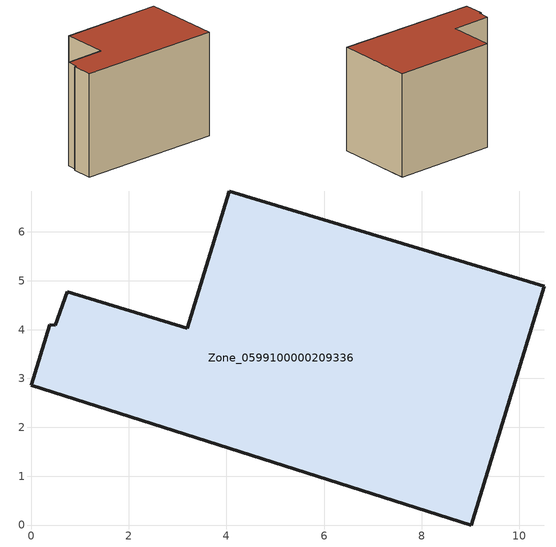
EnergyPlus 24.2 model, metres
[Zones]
Zone_0599100000209336
 floor ground (C_G): 0.74,4.78 3.2,4.03 4.06,6.84 10.51,4.89 9.02,0 0,2.86 0.38,4.1 0.5,4.09 z0
 wall outside (C_F): 0.38,4.1 0,2.86 9.02,0 10.51,4.89 4.06,6.84 3.2,4.03 0.74,4.78 0.5,4.09 0.38,4.1 z0:6.78
 roof outside (C_R): 0.5,4.09 0.38,4.1 0,2.86 9.02,0 10.51,4.89 4.06,6.84 3.2,4.03 0.74,4.78 z6.78
[BUILDING]
Pand.0599100000209336: North Axis=0; Terrain=City; Loads Convergence Tolerance Value=0.04; Temperature Convergence Tolerance Value=0.4; Solar Distribution=FullExterior; Maximum Number of Warmup Days=25; Minimum Number of Warmup Days=1
[Site:Location]
Rotterdam.The.Hague.AP_ZH_NLD Design_Conditions: Latitude=51.96; Longitude=4.45; Time Zone=1; Elevation=-4.5
[SITE:GROUNDTEMPERATURE:BUILDINGSURFACE]
18, 18, 18, 18, 18, 18, 18, 18, 18, 18, 18, 18
[MATERIAL] Thermal Absorptance=0.9; Solar Absorptance=0.7; Visible Absorptance=0.7
Name | Roughness | Thickness | Conductivity | Density | Specific Heat
G.TI.1946 | MediumSmooth | 0.15 | 1 | 540 | 1210
F.TI.1946 | Rough | 0.3 | 0.857143 | 1920 | 840
R.TI.1946 | MediumRough | 0.2 | 0.1 | 1500 | 1000
[CONSTRUCTION]
C_G: G.TI.1946
C_F: F.TI.1946
C_R: R.TI.1946
[ZONE]
Zone_0599100000209336: Type=1; Multiplier=1; Ceiling Height=Autocalculate; Volume=Autocalculate; Floor Area=autocalculate; Part of Total Floor Area=Yes
[ZONEINFILTRATION:DESIGNFLOWRATE]
Infil_Zone_0599100000209336: Zone or ZoneList or Space or SpaceList=Zone_0599100000209336; Schedule=AlwaysOn; Design Flow Rate Calculation Method=Flow/Area; Flow Rate per Floor Area=0.003; Constant Term Coefficient=1; Temperature Term Coefficient=0; Velocity Term Coefficient=0; Velocity Squared Term Coefficient=0
[HVACTEMPLATE:ZONE:IDEALLOADSAIRSYSTEM]
Zone_0599100000209336: Maximum Heating Supply Air Temperature=50; Minimum Cooling Supply Air Temperature=13; Maximum Heating Supply Air Humidity Ratio=0.0156; Minimum Cooling Supply Air Humidity Ratio=0.0077; Heating Limit=NoLimit; Cooling Limit=NoLimit; Dehumidification Control Type=ConstantSensibleHeatRatio; Cooling Sensible Heat Ratio=0.7; Dehumidification Setpoint=60; Humidification Control Type=None; Humidification Setpoint=30; Outdoor Air Method=None; Outdoor Air Flow Rate per Person=0.00944; Outdoor Air Flow Rate per Zone Floor Area=0; Outdoor Air Flow Rate per Zone=0; Demand Controlled Ventilation Type=None; Outdoor Air Economizer Type=NoEconomizer; Heat Recovery Type=None; Sensible Heat Recovery Effectiveness=0.7; Latent Heat Recovery Effectiveness=0.65
[ZONECONTROL:THERMOSTAT]
ThermostatControl_Zone_0599100000209336: Zone or ZoneList=Zone_0599100000209336; Control Type Schedule=DualSetpointControlType; Control 1=Thermostat_Zone_0599100000209336; Temperature Difference Between Cutout And Setpoint=0
[THERMOSTATSETPOINT:DUALSETPOINT]
Thermostat_Zone_0599100000209336: Heating Setpoint Temperature Schedule=HeatingSetpoint_Zone_0599100000209336; Cooling Setpoint Temperature Schedule=CoolingSetpoint_Zone_0599100000209336
[SCHEDULE:COMPACT]
HeatingSetpoint_Zone_0599100000209336: Through: 12/31, For: AllDays, Until: 24:00, 21
CoolingSetpoint_Zone_0599100000209336: Through: 12/31, For: AllDays, Until: 24:00, 24
DualSetpointControlType: Through: 12/31, For: AllDays, Until: 24:00, 4
AlwaysOn: Through: 12/31, For: AllDays, Until: 24:00, 1
